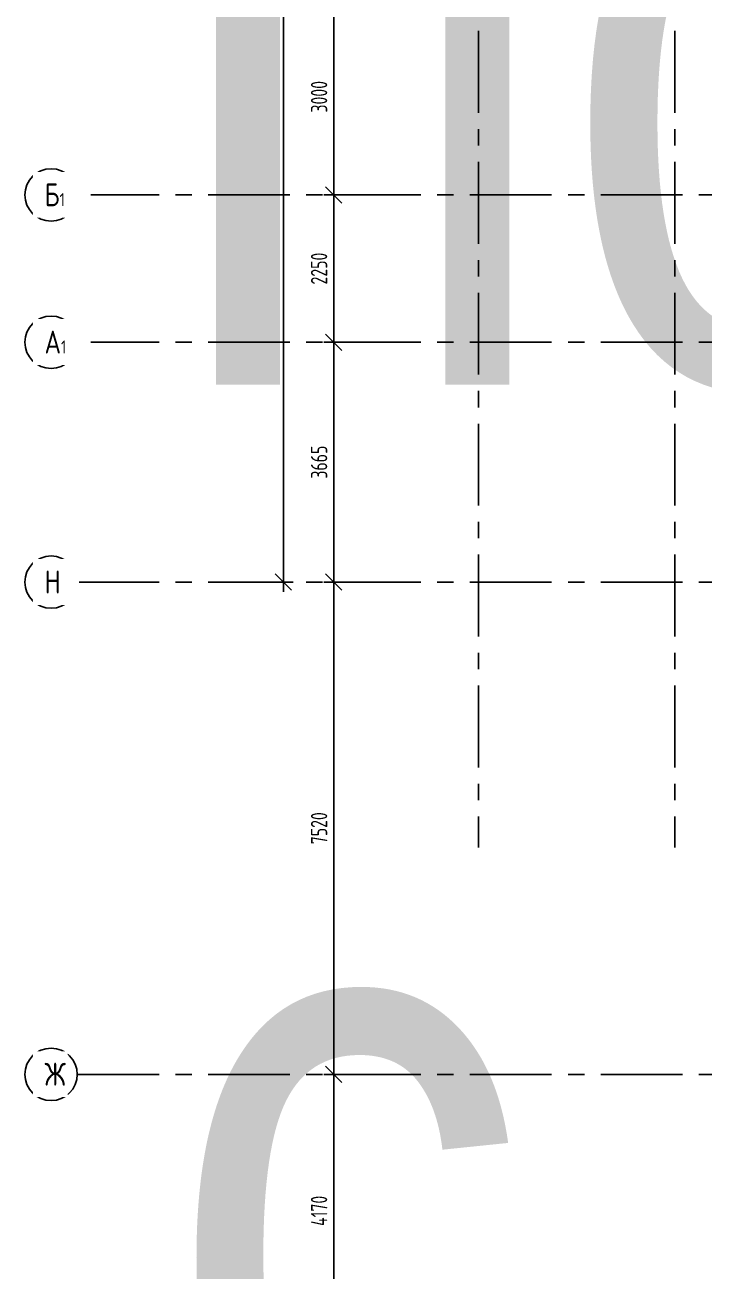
# Model space of a CAD drawing. Header units: millimetres. Extents: x -106726 to 8952771, y -150083 to 686385.
# Drawn here: x -13364 to -2984, y 256955 to 275993 of the extents above; entities that cross this region are included whole.
import ezdxf
from ezdxf.enums import TextEntityAlignment as Align

# ---------------------------------------------------------------- set-up
doc = ezdxf.new("R2018")
doc.units = ezdxf.units.MM
doc.linetypes.add('CENTER', pattern=[2, 1.25, -0.25, 0.25, -0.25])
doc.layers.get('Defpoints').update_dxf_attribs({"color": 8})
doc.layers.add('АР_Названия помещений', color=124, linetype='Continuous', lineweight=5, plot=False)
doc.layers.add('АР_Номер помещения', color=1, linetype='Continuous', lineweight=25)
doc.styles.add('ISOCPEUR', font='isocpeur.ttf', dxfattribs={"width": 0.7})
doc.styles.get("Standard").update_dxf_attribs({"font": 'arial.ttf'})
doc.styles.add('ГОСТ 2.304', font='isocpeur.ttf', dxfattribs={"width": 0.7})
doc.dimstyles.new('СПДС', dxfattribs={"dimscale": 100, "dimtxt": 2.5, "dimasz": 2.5, "dimexe": 1.5, "dimexo": 0, "dimgap": 1, "dimtad": 1, "dimdec": 0, "dimrnd": 1, "dimtxsty": 'ГОСТ 2.304', "dimblk": 'OBLIQUE', "dimcen": 2.5, "dimdle": 1.5, "dimadec": 0, "dimazin": 2, "dimtfac": 0.75, "dimtdec": 0, "dimtmove": 1, "dimatfit": 3, "dimfxl": 1, "dimtolj": 1, "dimarcsym": 1})

# ---------------------------------------------------------------- blocks, each defined once
blk = doc.blocks.new('_Oblique')
at = {"color": 8, "linetype": 'ByBlock', "lineweight": -2}
blk.add_line((-0.5, -0.5), (0.5, 0.5), dxfattribs=at)
blk = doc.blocks.new('*D865')
at = {"color": 8, "lineweight": -2, "ltscale": 100, "transparency": 16777216}
for p, q in [((-8643, 255640), (-8643, 260110)), ((-7825, 259960), (-8793, 259960)), ((-8293, 255790), (-8793, 255790))]:
    blk.add_line(p, q, dxfattribs=at)
at = {"layer": 'Defpoints', "color": 0, "ltscale": 100, "transparency": 16777216}
for p in [(-8643, 259960), (-7825, 259960), (-8293, 255790)]:
    blk.add_point(p, dxfattribs=at)
at = {"color": 8, "lineweight": -2, "ltscale": 100, "transparency": 16777216, "xscale": 250, "yscale": 250, "zscale": 250}
for p, rotation in [((-8643, 259960), 90), ((-8643, 255790), 270)]:
    blk.add_blockref('_Oblique', p, dxfattribs=dict(at, rotation=rotation))
at = {"color": 8, "ltscale": 100, "transparency": 16777216, "insert": (-8868, 257875), "char_height": 250, "attachment_point": 5, "rotation": 90, "style": 'ГОСТ 2.304'}
blk.add_mtext('\\A1;4170', dxfattribs=at)
blk = doc.blocks.new('*D866')
at = {"color": 8, "lineweight": -2, "ltscale": 100, "transparency": 16777216}
for p, q in [((-7764, 267480), (-8793, 267480)), ((-8643, 259810), (-8643, 267630)), ((-7825, 259960), (-8793, 259960))]:
    blk.add_line(p, q, dxfattribs=at)
at = {"layer": 'Defpoints', "color": 0, "ltscale": 100, "transparency": 16777216}
for p in [(-8643, 267480), (-7764, 267480), (-7825, 259960)]:
    blk.add_point(p, dxfattribs=at)
at = {"color": 8, "lineweight": -2, "ltscale": 100, "transparency": 16777216, "xscale": 250, "yscale": 250, "zscale": 250}
for p, rotation in [((-8643, 267480), 90), ((-8643, 259960), 270)]:
    blk.add_blockref('_Oblique', p, dxfattribs=dict(at, rotation=rotation))
at = {"color": 8, "ltscale": 100, "transparency": 16777216, "insert": (-8868, 263720), "char_height": 250, "attachment_point": 5, "rotation": 90, "style": 'ГОСТ 2.304'}
blk.add_mtext('\\A1;7520', dxfattribs=at)
blk = doc.blocks.new('*D867')
at = {"color": 8, "lineweight": -2, "ltscale": 100, "transparency": 16777216}
for p, q in [((-8643, 267330), (-8643, 271295)), ((-7994, 271145), (-8793, 271145)), ((-7764, 267480), (-8793, 267480))]:
    blk.add_line(p, q, dxfattribs=at)
at = {"layer": 'Defpoints', "color": 0, "ltscale": 100, "transparency": 16777216}
for p in [(-8643, 271145), (-7994, 271145), (-7764, 267480)]:
    blk.add_point(p, dxfattribs=at)
at = {"color": 8, "lineweight": -2, "ltscale": 100, "transparency": 16777216, "xscale": 250, "yscale": 250, "zscale": 250}
for p, rotation in [((-8643, 271145), 90), ((-8643, 267480), 270)]:
    blk.add_blockref('_Oblique', p, dxfattribs=dict(at, rotation=rotation))
at = {"color": 8, "ltscale": 100, "transparency": 16777216, "insert": (-8868, 269313), "char_height": 250, "attachment_point": 5, "rotation": 90, "style": 'ГОСТ 2.304'}
blk.add_mtext('\\A1;3665', dxfattribs=at)
blk = doc.blocks.new('*D884')
at = {"color": 8, "lineweight": -2, "ltscale": 100, "transparency": 16777216}
for p, q in [((-8301, 273395), (-8793, 273395)), ((-8643, 270995), (-8643, 273545)), ((-7994, 271145), (-8793, 271145))]:
    blk.add_line(p, q, dxfattribs=at)
at = {"layer": 'Defpoints', "color": 0, "ltscale": 100, "transparency": 16777216}
for p in [(-8643, 273395), (-8301, 273395), (-7994, 271145)]:
    blk.add_point(p, dxfattribs=at)
at = {"color": 8, "lineweight": -2, "ltscale": 100, "transparency": 16777216, "xscale": 250, "yscale": 250, "zscale": 250}
for p, rotation in [((-8643, 273395), 90), ((-8643, 271145), 270)]:
    blk.add_blockref('_Oblique', p, dxfattribs=dict(at, rotation=rotation))
at = {"color": 8, "ltscale": 100, "transparency": 16777216, "insert": (-8868, 272270), "char_height": 250, "attachment_point": 5, "rotation": 90, "style": 'ГОСТ 2.304'}
blk.add_mtext('\\A1;2250', dxfattribs=at)
blk = doc.blocks.new('*D885')
at = {"color": 8, "lineweight": -2, "ltscale": 100, "transparency": 16777216}
for p, q in [((-8643, 273245), (-8643, 276545)), ((-8301, 276395), (-8793, 276395)), ((-8301, 273395), (-8793, 273395))]:
    blk.add_line(p, q, dxfattribs=at)
at = {"layer": 'Defpoints', "color": 0, "ltscale": 100, "transparency": 16777216}
for p in [(-8643, 276395), (-8301, 276395), (-8301, 273395)]:
    blk.add_point(p, dxfattribs=at)
at = {"color": 8, "lineweight": -2, "ltscale": 100, "transparency": 16777216, "xscale": 250, "yscale": 250, "zscale": 250}
for p, rotation in [((-8643, 276395), 90), ((-8643, 273395), 270)]:
    blk.add_blockref('_Oblique', p, dxfattribs=dict(at, rotation=rotation))
at = {"color": 8, "ltscale": 100, "transparency": 16777216, "insert": (-8868, 274895), "char_height": 250, "attachment_point": 5, "rotation": 90, "style": 'ГОСТ 2.304'}
blk.add_mtext('\\A1;3000', dxfattribs=at)
blk = doc.blocks.new('*D882')
at = {"color": 8, "lineweight": -2, "ltscale": 100, "transparency": 16777216}
for p, q in [((-9413, 315545), (-9413, 267330)), ((-9469, 315395), (-9263, 315395)), ((-9469, 267480), (-9263, 267480))]:
    blk.add_line(p, q, dxfattribs=at)
at = {"layer": 'Defpoints', "color": 0, "ltscale": 100, "transparency": 16777216}
for p in [(-9469, 315395), (-9469, 267480), (-9413, 267480)]:
    blk.add_point(p, dxfattribs=at)
at = {"color": 8, "lineweight": -2, "ltscale": 100, "transparency": 16777216, "xscale": 250, "yscale": 250, "zscale": 250}
for p, rotation in [((-9413, 315395), 90), ((-9413, 267480), 270)]:
    blk.add_blockref('_Oblique', p, dxfattribs=dict(at, rotation=rotation))
at = {"color": 8, "ltscale": 100, "transparency": 16777216, "insert": (-9638, 291438), "char_height": 250, "attachment_point": 5, "rotation": 90, "style": 'ГОСТ 2.304'}
blk.add_mtext('\\A1;47915', dxfattribs=at)
blk = doc.blocks.new('*U403')
at = {"color": 8, "style": 'ISOCPEUR', "width": 0.7, "flags": 1}
blk.add_attdef('КАТЕГОРИЯ', (-499, -2092), '', height=250, dxfattribs=at)
at = {"layer": 'АР_Номер помещения', "color": 8, "style": 'ISOCPEUR', "width": 0.7}
blk.add_attdef('НОМЕР_ПОМЕЩЕНИЯ', text='', height=300, dxfattribs=at).set_placement((3702, -4016), align=Align.MIDDLE_CENTER)

msp = doc.modelspace()

# ---------------------------------------------------------------- linework, layer by layer
at = {"linetype": 'CENTER', "ltscale": 1000}
for p, q in [((-6430.1, 317900.3), (-6430.1, 263425.1)), ((-3430.1, 317900.3), (-3430.1, 263425.1)), ((-12563.8, 273395), (70614.6, 273395)), ((-12563.8, 271145), (70614.6, 271145)), ((-12563.8, 267480), (71033.4, 267480)), ((-12563.8, 259960), (71033.4, 259960))]:
    msp.add_line(p, q, dxfattribs=at)
at = {"ltscale": 0.5}
for centre in [(-12963.8, 273395), (-12963.8, 271145), (-12963.8, 267480), (-12963.8, 259960)]:
    msp.add_circle(centre, 400, dxfattribs=at)

# ---------------------------------------------------------------- block references
ref = msp.add_blockref('*U403', (-2584.3, 302869.8))
lines = msp.add_mtext('\\W0.8000;Универсальное помещение с возможностью организации гимнастического зала (хореография)', dxfattribs={"layer": 'АР_Названия помещений', "color": 8, "insert": (-11214, 298226.8), "char_height": 10397.474, "width": 926.94, "attachment_point": 1})
ref.add_attrib('ИМЯ_ПОМЕЩЕНИЯ', '', (-11214, 298226.8), dxfattribs={"flags": 104}).embed_mtext(lines)

# ---------------------------------------------------------------- dimensions: what is measured, and where the dimension line sits
at = {"ltscale": 100}
for base, p1, p2, picture, middle in [((-9413.3, 267480), (-9469.1, 315395), (-9469.1, 267480), '*D882', (-9638.3, 291437.5)), ((-8642.7, 276395), (-8300.8, 273395), (-8300.8, 276395), '*D885', (-8867.7, 274895)), ((-8642.7, 273395), (-7993.9, 271145), (-8300.8, 273395), '*D884', (-8867.7, 272270)), ((-8642.7, 271145), (-7764, 267480), (-7993.9, 271145), '*D867', (-8867.7, 269312.5)), ((-8642.7, 267480), (-7824.9, 259960), (-7764, 267480), '*D866', (-8867.7, 263720)), ((-8642.7, 259960), (-8292.9, 255790), (-7824.9, 259960), '*D865', (-8867.7, 257875))]:
    dim = msp.add_linear_dim(base=base, p1=p1, p2=p2, angle=90, dimstyle='СПДС', override={"dimclrd": 8, "dimclre": 8, "dimclrt": 8}, dxfattribs=at)
    dim.commit()
    dim.dimension.update_dxf_attribs({"geometry": picture, "text_midpoint": middle})

# ---------------------------------------------------------------- next in the draw order: texts
at = {"char_height": 350, "attachment_point": 1, "line_spacing_factor": 1.149209, "style": 'ГОСТ 2.304', "bg_fill": 2}
for s, insert, width in [('{\\W0.8;Б\\H0.57143x;1}', (-13063.6, 273572.8), 528.82), ('{\\W0.8;А\\H0.57143x;1}', (-13063.6, 271322.8), 528.82), ('{\\W0.8;Ж}', (-13063.6, 260137.8), 178.206)]:
    msp.add_mtext(s, dxfattribs=dict(at, insert=insert, width=width))
at = {"insert": (-13063.6, 267657.8), "char_height": 350, "attachment_point": 1, "line_spacing_factor": 1.149209, "style": 'ГОСТ 2.304', "bg_fill": 2}
msp.add_mtext('{\\W0.8;Н}', dxfattribs=at)

doc.saveas('drawing.dxf')
